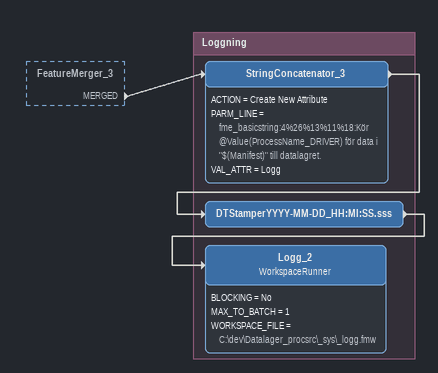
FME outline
FeatureMerger_3 [outside]
    MERGED -> StringConcatenator_3

Bookmark: Loggning
StringConcatenator_3
    ACTION = Create New Attribute
    PARM_LINE = fme_basicstring:4%26%13%11%18:Kör @Value(ProcessName_DRIVER) för data i "$(Manifest)" till datalagret.
    VAL_ATTR = Logg
    -> DTStamperYYYY-MM-DD_HH:MI:SS.sss
DTStamperYYYY-MM-DD_HH:MI:SS.sss
    -> Logg_2
Logg_2: WorkspaceRunner
    BLOCKING = No
    MAX_TO_BATCH = 1
    WORKSPACE_FILE = C:\dev\Datalager_procsrc\_sys\_logg.fmw
